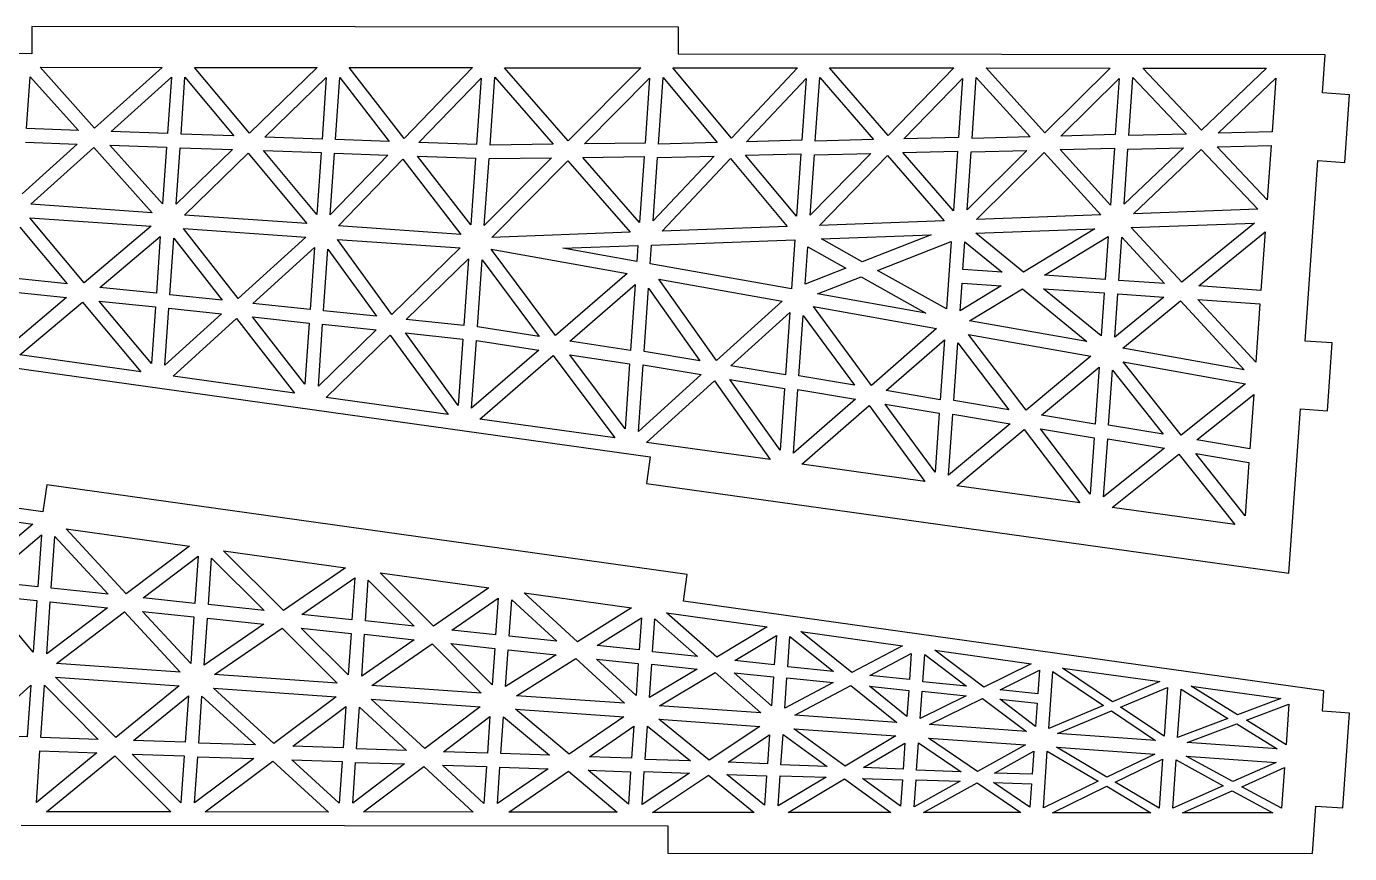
# Model space of a CAD drawing. Extents: x 287 to 1049, y 34 to 223.
# Drawn here: x 395.3 to 503.6, y 33.9 to 101.5 of the extents above; entities that cross this region are included whole.
import ezdxf

# ---------------------------------------------------------------- set-up
doc = ezdxf.new("R2010")
doc.units = 0
doc.header["$MEASUREMENT"] = 0
doc.layers.add('CYAN', color=4, linetype='CONTINUOUS')

msp = doc.modelspace()

# ---------------------------------------------------------------- linework, layer by layer
at = {"layer": 'CYAN'}
for p, q in [((448.66, 101.48), (395.76, 101.54)), ((395.76, 101.54), (395.76, 99.31)), ((448.66, 99.27), (448.66, 101.48)), ((395.76, 99.31), (342.86, 99.36)), ((501.57, 99.22), (448.66, 99.27)), ((501.35, 96.1), (501.57, 99.22)), ((395.33, 93.18), (395.63, 97.42)), ((395.63, 97.42), (399.57, 93.03)), ((400.9, 93.21), (396.43, 98.2)), ((396.43, 98.2), (406.42, 98.19)), ((406.42, 98.19), (400.9, 93.21)), ((413.56, 92.8), (409.07, 98.18)), ((409.07, 98.18), (419.11, 98.18)), ((419.11, 98.18), (413.56, 92.8)), ((421.72, 98.18), (431.81, 98.17)), ((426.21, 92.38), (421.72, 98.18)), ((431.81, 98.17), (426.21, 92.38)), ((439.65, 92.19), (434.43, 98.16)), ((434.43, 98.16), (445.58, 98.16)), ((445.58, 98.16), (439.65, 92.19)), ((452.99, 92.41), (448.2, 98.16)), ((448.2, 98.16), (458.4, 98.14)), ((458.4, 98.14), (452.99, 92.41)), ((465.81, 92.63), (461.02, 98.14)), ((461.02, 98.14), (471.19, 98.14)), ((471.19, 98.14), (465.81, 92.63)), ((478.63, 92.83), (473.84, 98.14)), ((473.84, 98.14), (483.99, 98.12)), ((483.99, 98.12), (478.63, 92.83)), ((491.46, 93.05), (486.66, 98.13)), ((486.66, 98.13), (496.78, 98.12)), ((496.78, 98.12), (491.46, 93.05)), ((402.25, 92.94), (407.18, 97.4)), ((407.18, 97.4), (406.86, 92.77)), ((407.97, 92.73), (408.29, 97.39)), ((408.29, 97.39), (412.29, 92.58)), ((414.83, 92.49), (419.85, 97.35)), ((419.85, 97.35), (419.5, 92.33)), ((420.61, 92.28), (420.96, 97.35)), ((420.96, 97.35), (425, 92.13)), ((427.43, 92.04), (432.51, 97.31)), ((432.51, 97.31), (432.13, 91.88)), ((433.25, 91.84), (433.63, 97.38)), ((433.63, 97.38), (438.42, 91.91)), ((440.98, 91.94), (446.3, 97.31)), ((446.3, 97.31), (445.93, 92)), ((447.04, 91.92), (447.42, 97.35)), ((447.42, 97.35), (451.83, 92.05)), ((454.23, 92.11), (459.11, 97.27)), ((459.11, 97.27), (458.75, 92.23)), ((459.86, 92.15), (460.23, 97.36)), ((460.23, 97.36), (464.63, 92.28)), ((467.09, 92.34), (471.91, 97.28)), ((471.91, 97.28), (471.58, 92.46)), ((472.69, 92.38), (473.03, 97.37)), ((473.03, 97.37), (477.43, 92.51)), ((479.95, 92.57), (484.72, 97.29)), ((484.72, 97.29), (484.4, 92.69)), ((485.51, 92.61), (485.84, 97.37)), ((485.84, 97.37), (490.23, 92.73)), ((492.82, 92.8), (497.53, 97.3)), ((497.53, 97.3), (497.23, 92.92)), ((503.57, 95.95), (501.35, 96.1)), ((503.18, 90.4), (503.57, 95.95)), ((399.57, 93.03), (395.33, 93.18)), ((395.25, 92.06), (399.46, 91.92)), ((406.86, 92.77), (402.25, 92.94)), ((412.29, 92.58), (407.97, 92.73)), ((419.5, 92.33), (414.83, 92.49)), ((425, 92.13), (420.61, 92.28)), ((432.13, 91.88), (427.43, 92.04)), ((451.83, 92.05), (447.04, 91.92)), ((458.75, 92.23), (454.23, 92.11)), ((464.63, 92.28), (459.86, 92.15)), ((471.58, 92.46), (467.09, 92.34)), ((477.43, 92.51), (472.69, 92.38)), ((484.4, 92.69), (479.95, 92.57)), ((490.23, 92.73), (485.51, 92.61)), ((497.23, 92.92), (492.82, 92.8)), ((399.46, 91.92), (394.96, 87.85)), ((395.68, 86.99), (400.82, 91.64)), ((400.82, 91.64), (405.61, 86.3)), ((406.46, 87.02), (402.14, 91.83)), ((402.14, 91.83), (406.78, 91.66)), ((406.78, 91.66), (406.46, 87.02)), ((407.57, 87), (407.89, 91.62)), ((412.18, 91.48), (407.57, 87)), ((407.89, 91.62), (412.18, 91.48)), ((408.26, 86.11), (413.47, 91.16)), ((413.47, 91.16), (418.25, 85.41)), ((419.07, 86.16), (414.72, 91.38)), ((414.72, 91.38), (419.42, 91.22)), ((419.42, 91.22), (419.07, 86.16)), ((420.18, 86.14), (420.53, 91.17)), ((424.89, 91.02), (420.18, 86.14)), ((420.53, 91.17), (424.89, 91.02)), ((427.32, 90.93), (432.06, 90.77)), ((431.68, 85.31), (427.32, 90.93)), ((438.42, 91.91), (433.25, 91.84)), ((445.93, 92), (440.98, 91.94)), ((451.59, 90.93), (446.6, 85.65)), ((446.96, 90.81), (451.59, 90.93)), ((454.16, 91.01), (458.67, 91.12)), ((458.32, 86.01), (454.16, 91.01)), ((458.67, 91.12), (458.32, 86.01)), ((464.39, 91.15), (459.44, 86.1)), ((459.44, 86.1), (459.78, 91.04)), ((459.78, 91.04), (464.39, 91.15)), ((460.19, 85.27), (465.77, 90.99)), ((465.77, 90.99), (470.39, 85.64)), ((467.02, 91.23), (471.5, 91.35)), ((471.16, 86.46), (467.02, 91.23)), ((471.5, 91.35), (471.16, 86.46)), ((477.17, 91.39), (472.28, 86.55)), ((472.28, 86.55), (472.61, 91.28)), ((472.61, 91.28), (477.17, 91.39)), ((473.04, 85.75), (478.59, 91.23)), ((478.59, 91.23), (483.22, 86.12)), ((479.88, 91.46), (484.33, 91.58)), ((484, 86.91), (479.88, 91.46)), ((484.33, 91.58), (484, 86.91)), ((489.97, 91.62), (485.12, 87)), ((485.12, 87), (485.43, 91.51)), ((485.43, 91.51), (489.97, 91.62)), ((485.9, 86.21), (491.42, 91.48)), ((491.42, 91.48), (496.05, 86.59)), ((492.74, 91.69), (497.15, 91.8)), ((496.84, 87.37), (492.74, 91.69)), ((497.15, 91.8), (496.84, 87.37)), ((420.84, 85.23), (426.11, 90.68)), ((426.11, 90.68), (430.87, 84.53)), ((432.06, 90.77), (431.68, 85.31)), ((438.28, 90.79), (432.78, 85.25)), ((432.78, 85.25), (433.17, 90.73)), ((433.17, 90.73), (438.28, 90.79)), ((433.4, 84.28), (439.6, 90.55)), ((439.6, 90.55), (444.71, 84.71)), ((440.83, 90.82), (445.85, 90.89)), ((445.47, 85.51), (440.83, 90.82)), ((445.85, 90.89), (445.47, 85.51)), ((446.6, 85.65), (446.96, 90.81)), ((447.33, 84.8), (452.93, 90.73)), ((452.93, 90.73), (457.56, 85.17)), ((499.93, 75.8), (500.96, 90.56)), ((500.96, 90.56), (503.18, 90.4)), ((405.61, 86.3), (395.68, 86.99)), ((400.05, 80.56), (395.6, 85.88)), ((395.6, 85.88), (405.53, 85.19)), ((418.25, 85.41), (408.26, 86.11)), ((470.39, 85.64), (460.19, 85.27)), ((483.22, 86.12), (473.04, 85.75)), ((496.05, 86.59), (485.9, 86.21)), ((394.77, 85.13), (398.66, 80.48)), ((405.53, 85.19), (400.05, 80.56)), ((412.64, 79.28), (408.18, 85)), ((408.18, 85), (418.17, 84.31)), ((430.87, 84.53), (420.84, 85.23)), ((444.71, 84.71), (433.4, 84.28)), ((457.56, 85.17), (447.33, 84.8)), ((460.36, 84.17), (469.34, 84.5)), ((469.34, 84.5), (463.7, 82.29)), ((472.98, 84.62), (482.72, 84.98)), ((476.89, 81.44), (472.98, 84.62)), ((482.72, 84.98), (476.89, 81.44)), ((485.71, 85.1), (495.79, 85.46)), ((489.85, 80.62), (485.71, 85.1)), ((495.79, 85.46), (489.85, 80.62)), ((491.24, 80.31), (496.66, 84.73)), ((496.66, 84.73), (496.32, 79.95)), ((401.33, 80.19), (406.27, 84.36)), ((406.27, 84.36), (405.95, 79.72)), ((407.05, 79.6), (407.37, 84.23)), ((407.37, 84.23), (411.32, 79.15)), ((418.17, 84.31), (412.64, 79.28)), ((413.85, 78.88), (418.88, 83.45)), ((418.88, 83.45), (418.52, 78.39)), ((425.22, 77.99), (420.76, 84.12)), ((420.76, 84.12), (430.79, 83.42)), ((430.79, 83.42), (425.22, 77.99)), ((439.2, 83.39), (445.34, 83.62)), ((445.25, 82.31), (439.2, 83.39)), ((445.34, 83.62), (445.25, 82.31)), ((446.35, 82.11), (446.46, 83.66)), ((446.46, 83.66), (458.18, 84.08)), ((458.18, 84.08), (457.9, 80.07)), ((459.04, 80.47), (459.26, 83.52)), ((459.26, 83.52), (462.36, 81.77)), ((463.7, 82.29), (460.36, 84.17)), ((464.96, 81.59), (470.98, 83.94)), ((470.98, 83.94), (470.6, 78.43)), ((471.94, 81.66), (472.09, 83.92)), ((472.09, 83.92), (475.14, 81.44)), ((478.61, 81.19), (483.82, 84.35)), ((483.82, 84.35), (483.57, 80.85)), ((484.68, 80.77), (484.93, 84.3)), ((484.93, 84.3), (488.44, 80.51)), ((419.63, 78.29), (419.98, 83.32)), ((419.98, 83.32), (423.97, 77.83)), ((426.39, 77.58), (431.48, 82.54)), ((431.48, 82.54), (431.1, 77.08)), ((432.21, 76.96), (432.59, 82.45)), ((432.59, 82.45), (437.26, 76.19)), ((438.6, 76.25), (433.33, 83.31)), ((433.33, 83.31), (444.47, 81.32)), ((444.47, 81.32), (438.6, 76.25)), ((457.9, 80.07), (446.35, 82.11)), ((462.36, 81.77), (459.04, 80.47)), ((470.6, 78.43), (464.96, 81.59)), ((475.14, 81.44), (471.94, 81.66)), ((483.57, 80.85), (478.61, 81.19)), ((398.66, 80.48), (394.47, 80.92)), ((405.95, 79.72), (401.33, 80.19)), ((439.78, 75.81), (445.12, 80.42)), ((445.12, 80.42), (444.74, 75.04)), ((445.85, 74.96), (446.21, 80.13)), ((446.21, 80.13), (450.42, 74.2)), ((447.06, 80.87), (457.14, 79.07)), ((451.77, 74.21), (447.06, 80.87)), ((460.05, 79.68), (463.61, 81.07)), ((463.61, 81.07), (468.89, 78.1)), ((471.7, 78.29), (471.86, 80.55)), ((475.06, 80.33), (471.7, 78.29)), ((471.86, 80.55), (475.06, 80.33)), ((488.44, 80.51), (484.68, 80.77)), ((496.32, 79.95), (491.24, 80.31)), ((398.61, 79.37), (394.1, 75.56)), ((394.4, 79.8), (398.61, 79.37)), ((401.28, 79.08), (405.87, 78.61)), ((405.54, 73.98), (401.28, 79.08)), ((411.32, 79.15), (407.05, 79.6)), ((457.14, 79.07), (451.77, 74.21)), ((468.89, 78.1), (460.05, 79.68)), ((472.48, 77.47), (476.8, 80.08)), ((476.8, 80.08), (482.08, 75.76)), ((483.25, 76.23), (478.54, 80.08)), ((478.54, 80.08), (483.5, 79.74)), ((483.5, 79.74), (483.25, 76.23)), ((484.36, 76.13), (484.61, 79.66)), ((488.36, 79.4), (484.36, 76.13)), ((484.61, 79.66), (488.36, 79.4)), ((485.02, 75.23), (489.74, 79.09)), ((489.74, 79.09), (494.95, 73.46)), ((495.91, 74.07), (491.16, 79.2)), ((491.16, 79.2), (496.24, 78.85)), ((394.79, 74.68), (399.91, 79)), ((399.91, 79), (404.68, 73.3)), ((405.87, 78.61), (405.54, 73.98)), ((406.65, 73.83), (406.97, 78.49)), ((411.27, 78.04), (406.65, 73.83)), ((406.97, 78.49), (411.27, 78.04)), ((418.52, 78.39), (413.85, 78.88)), ((423.97, 77.83), (419.63, 78.29)), ((452.95, 73.77), (457.77, 78.14)), ((457.77, 78.14), (457.41, 73.03)), ((464.45, 72.17), (459.72, 78.62)), ((459.72, 78.62), (469.77, 76.83)), ((496.24, 78.85), (495.91, 74.07)), ((407.31, 72.94), (412.5, 77.64)), ((412.5, 77.64), (417.25, 71.55)), ((418.09, 72.27), (413.8, 77.78)), ((413.8, 77.78), (418.44, 77.28)), ((418.44, 77.28), (418.09, 72.27)), ((419.2, 72.11), (419.55, 77.18)), ((419.55, 77.18), (423.92, 76.72)), ((431.1, 77.08), (426.39, 77.58)), ((437.26, 76.19), (432.21, 76.96)), ((458.52, 72.95), (458.86, 77.9)), ((458.86, 77.9), (463.06, 72.2)), ((482.08, 75.76), (472.48, 77.47)), ((423.92, 76.72), (419.2, 72.11)), ((419.83, 71.19), (425.09, 76.3)), ((425.09, 76.3), (429.83, 69.79)), ((430.64, 70.54), (426.34, 76.47)), ((426.34, 76.47), (431.02, 75.97)), ((431.02, 75.97), (430.64, 70.54)), ((431.74, 70.31), (432.13, 75.85)), ((432.13, 75.85), (437.24, 75.06)), ((444.74, 75.04), (439.78, 75.81)), ((469.77, 76.83), (464.45, 72.17)), ((465.66, 71.75), (470.42, 75.9)), ((470.42, 75.9), (470.08, 71.01)), ((477.12, 70.15), (472.39, 76.35)), ((472.39, 76.35), (482.41, 74.56)), ((502.15, 75.65), (499.93, 75.8)), ((437.24, 75.06), (431.74, 70.31)), ((450.42, 74.2), (445.85, 74.96)), ((471.19, 70.94), (471.52, 75.66)), ((471.52, 75.66), (475.69, 70.19)), ((494.95, 73.46), (485.02, 75.23)), ((501.76, 70.11), (502.15, 75.65)), ((393.97, 73.68), (446.36, 66.35)), ((404.68, 73.3), (394.79, 74.68)), ((432.42, 69.43), (438.42, 74.62)), ((438.42, 74.62), (443.46, 67.88)), ((444.29, 68.63), (439.77, 74.68)), ((439.77, 74.68), (444.66, 73.93)), ((444.66, 73.93), (444.29, 68.63)), ((445.39, 68.42), (445.77, 73.85)), ((445.77, 73.85), (450.51, 73.06)), ((457.41, 73.03), (452.95, 73.77)), ((482.41, 74.56), (477.12, 70.15)), ((478.36, 69.74), (483.07, 73.67)), ((483.07, 73.67), (482.75, 69)), ((489.78, 68.12), (485.05, 74.1)), ((485.05, 74.1), (495.05, 72.32)), ((417.25, 71.55), (407.31, 72.94)), ((450.51, 73.06), (445.39, 68.42)), ((446.05, 67.51), (451.6, 72.54)), ((451.6, 72.54), (456.16, 66.11)), ((452.87, 72.66), (457.33, 71.92)), ((456.98, 66.88), (452.87, 72.66)), ((463.06, 72.2), (458.52, 72.95)), ((483.85, 68.92), (484.17, 73.43)), ((484.17, 73.43), (488.33, 68.18)), ((457.33, 71.92), (456.98, 66.88)), ((458.08, 66.63), (458.44, 71.84)), ((458.44, 71.84), (463.15, 71.05)), ((470.08, 71.01), (465.66, 71.75)), ((495.05, 72.32), (489.78, 68.12)), ((429.83, 69.79), (419.83, 71.19)), ((463.15, 71.05), (458.08, 66.63)), ((458.75, 65.75), (464.27, 70.54)), ((464.27, 70.54), (468.83, 64.33)), ((465.57, 70.65), (470, 69.91)), ((469.66, 65.08), (465.57, 70.65)), ((475.69, 70.19), (471.19, 70.94)), ((491.07, 67.72), (495.73, 71.43)), ((495.73, 71.43), (495.41, 67)), ((443.46, 67.88), (432.42, 69.43)), ((470, 69.91), (469.66, 65.08)), ((470.76, 64.84), (471.11, 69.83)), ((471.11, 69.83), (475.79, 69.04)), ((482.75, 69), (478.36, 69.74)), ((498.6, 56.81), (499.54, 70.26)), ((499.54, 70.26), (501.76, 70.11)), ((396.67, 61.83), (344.28, 69.16)), ((475.79, 69.04), (470.76, 64.84)), ((471.45, 63.97), (476.94, 68.56)), ((476.94, 68.56), (481.5, 62.57)), ((478.28, 68.63), (482.67, 67.89)), ((482.35, 63.29), (478.28, 68.63)), ((488.33, 68.18), (483.85, 68.92)), ((456.16, 66.11), (446.05, 67.51)), ((482.67, 67.89), (482.35, 63.29)), ((483.44, 63.06), (483.78, 67.81)), ((483.78, 67.81), (488.43, 67.04)), ((495.41, 67), (491.07, 67.72)), ((446.36, 66.35), (446.06, 64.16)), ((488.43, 67.04), (483.44, 63.06)), ((484.15, 62.19), (489.61, 66.56)), ((489.61, 66.56), (494.17, 60.79)), ((495.03, 61.5), (490.99, 66.61)), ((490.99, 66.61), (495.34, 65.88)), ((468.83, 64.33), (458.75, 65.75)), ((495.34, 65.88), (495.03, 61.5)), ((396.98, 64.04), (396.67, 61.83)), ((449.38, 56.71), (396.98, 64.04)), ((446.06, 64.16), (498.6, 56.81)), ((481.5, 62.57), (471.45, 63.97)), ((385.97, 62.2), (395.85, 60.83)), ((494.17, 60.79), (484.15, 62.19)), ((395.85, 60.83), (390.73, 56.51)), ((392.03, 56.14), (396.54, 59.95)), ((396.54, 59.95), (396.25, 55.71)), ((397.35, 55.59), (397.65, 59.81)), ((397.65, 59.81), (402, 55.1)), ((403.47, 55.13), (398.57, 60.44)), ((398.57, 60.44), (408.65, 59.04)), ((408.65, 59.04), (403.47, 55.13)), ((411.43, 58.65), (421.43, 57.26)), ((416.35, 53.76), (411.43, 58.65)), ((404.87, 54.8), (409.37, 58.2)), ((409.37, 58.2), (409.1, 54.35)), ((410.21, 54.26), (410.47, 58.04)), ((410.47, 58.04), (414.77, 53.77)), ((421.43, 57.26), (416.35, 53.76)), ((417.85, 53.44), (422.19, 56.43)), ((422.19, 56.43), (421.95, 53)), ((424.26, 56.85), (433.15, 55.62)), ((428.63, 52.48), (424.26, 56.85)), ((449.07, 54.52), (449.38, 56.71)), ((396.25, 55.71), (392.03, 56.14)), ((402, 55.1), (397.35, 55.59)), ((423.06, 52.93), (423.29, 56.25)), ((423.29, 56.25), (427.04, 52.49)), ((433.15, 55.62), (428.63, 52.48)), ((440.4, 51.21), (436.03, 55.21)), ((436.03, 55.21), (444.83, 53.98)), ((395.87, 50.37), (391.98, 55.03)), ((391.98, 55.03), (396.17, 54.58)), ((396.17, 54.58), (395.87, 50.37)), ((396.98, 50.23), (397.27, 54.48)), ((397.27, 54.48), (401.95, 53.98)), ((409.1, 54.35), (404.87, 54.8)), ((414.77, 53.77), (410.21, 54.26)), ((430.12, 52.17), (433.91, 54.78)), ((433.91, 54.78), (433.7, 51.78)), ((434.81, 51.66), (435.02, 54.64)), ((435.02, 54.64), (438.72, 51.25)), ((501.46, 47.19), (449.07, 54.52)), ((401.95, 53.98), (396.98, 50.23)), ((397.77, 49.43), (403.34, 53.65)), ((403.34, 53.65), (407.9, 48.72)), ((408.76, 49.43), (404.82, 53.69)), ((404.82, 53.69), (409.02, 53.24)), ((409.02, 53.24), (408.76, 49.43)), ((409.86, 49.3), (410.13, 53.15)), ((410.13, 53.15), (414.75, 52.66)), ((421.95, 53), (417.85, 53.44)), ((444.83, 53.98), (440.4, 51.21)), ((442, 50.91), (445.64, 53.18)), ((445.64, 53.18), (445.45, 50.55)), ((446.55, 50.38), (446.74, 53.08)), ((446.74, 53.08), (450.23, 50)), ((451.79, 49.94), (447.68, 53.58)), ((447.68, 53.58), (455.93, 52.44)), ((414.75, 52.66), (409.86, 49.3)), ((410.7, 48.53), (416.23, 52.32)), ((416.23, 52.32), (420.74, 47.83)), ((417.79, 52.33), (421.88, 51.89)), ((421.64, 48.5), (417.79, 52.33)), ((427.04, 52.49), (423.06, 52.93)), ((433.7, 51.78), (430.12, 52.17)), ((455.93, 52.44), (451.79, 49.94)), ((458.67, 52.05), (467, 50.88)), ((462.86, 48.69), (458.67, 52.05)), ((421.88, 51.89), (421.64, 48.5)), ((422.75, 48.4), (422.98, 51.82)), ((427.05, 51.38), (422.75, 48.4)), ((422.98, 51.82), (427.05, 51.38)), ((423.58, 47.63), (428.5, 51.03)), ((428.5, 51.03), (432.52, 47)), ((430.05, 51.06), (433.63, 50.67)), ((433.42, 47.68), (430.05, 51.06)), ((438.72, 51.25), (434.81, 51.66)), ((445.45, 50.55), (442, 50.91)), ((453.27, 49.67), (456.67, 51.72)), ((456.67, 51.72), (456.5, 49.33)), ((457.61, 49.16), (457.78, 51.63)), ((457.78, 51.63), (461.35, 48.77)), ((467, 50.88), (462.86, 48.69)), ((433.63, 50.67), (433.42, 47.68)), ((434.52, 47.54), (434.73, 50.55)), ((438.67, 50.14), (434.52, 47.54)), ((434.73, 50.55), (438.67, 50.14)), ((435.42, 46.8), (440.26, 49.83)), ((440.26, 49.83), (444.25, 46.18)), ((445.19, 46.83), (441.95, 49.8)), ((441.95, 49.8), (445.37, 49.43)), ((450.23, 50), (446.55, 50.38)), ((464.31, 48.45), (467.71, 50.26)), ((467.71, 50.26), (467.56, 48.12)), ((468.66, 47.94), (468.81, 50.16)), ((468.81, 50.16), (472.24, 47.57)), ((469.63, 50.52), (477.53, 49.41)), ((473.64, 47.5), (469.63, 50.52)), ((407.9, 48.72), (397.77, 49.43)), ((445.37, 49.43), (445.19, 46.83)), ((446.29, 46.65), (446.48, 49.38)), ((450.19, 48.98), (446.29, 46.65)), ((446.48, 49.38), (450.19, 48.98)), ((447.12, 45.98), (451.67, 48.71)), ((451.67, 48.71), (455.41, 45.4)), ((456.5, 49.33), (453.27, 49.67)), ((461.35, 48.77), (457.61, 49.16)), ((477.53, 49.41), (473.64, 47.5)), ((474.98, 47.29), (478.19, 48.88)), ((478.19, 48.88), (478.06, 46.96)), ((478.97, 44.13), (479.3, 48.78)), ((479.3, 48.78), (483.43, 46)), ((480.08, 49.06), (488.05, 47.95)), ((484.18, 46.31), (480.08, 49.06)), ((391.18, 43.59), (395.68, 47.66)), ((395.68, 47.66), (395.39, 43.44)), ((396.5, 43.39), (396.8, 47.65)), ((396.8, 47.65), (401.19, 43.23)), ((402.62, 43.37), (397.69, 48.32)), ((397.69, 48.32), (407.82, 47.61)), ((420.74, 47.83), (410.7, 48.53)), ((456.27, 45.97), (453.23, 48.67)), ((453.23, 48.67), (456.43, 48.34)), ((456.43, 48.34), (456.27, 45.97)), ((457.37, 45.79), (457.54, 48.27)), ((461.32, 47.88), (457.37, 45.79)), ((457.54, 48.27), (461.32, 47.88)), ((458.18, 45.21), (462.76, 47.64)), ((462.76, 47.64), (466.53, 44.62)), ((467.56, 48.12), (464.31, 48.45)), ((472.24, 47.57), (468.66, 47.94)), ((488.05, 47.95), (484.18, 46.31)), ((407.82, 47.61), (402.62, 43.37)), ((404.08, 43.13), (408.57, 46.8)), ((408.57, 46.8), (408.31, 42.99)), ((409.41, 42.92), (409.68, 46.77)), ((409.68, 46.77), (414.05, 42.77)), ((410.62, 47.42), (420.67, 46.72)), ((415.57, 42.9), (410.62, 47.42)), ((420.67, 46.72), (415.57, 42.9)), ((432.52, 47), (423.58, 47.63)), ((444.25, 46.18), (435.42, 46.8)), ((464.28, 47.57), (467.5, 47.23)), ((467.35, 45.11), (464.28, 47.57)), ((467.5, 47.23), (467.35, 45.11)), ((468.45, 44.93), (468.61, 47.17)), ((472.21, 46.79), (468.45, 44.93)), ((468.61, 47.17), (472.21, 46.79)), ((469.19, 44.44), (473.55, 46.58)), ((473.55, 46.58), (477.13, 43.88)), ((478.06, 46.96), (474.98, 47.29)), ((484.83, 45.86), (488.68, 47.47)), ((488.68, 47.47), (488.4, 43.48)), ((489.5, 43.38), (489.78, 47.33)), ((489.78, 47.33), (493.62, 44.94)), ((490.62, 47.59), (497.94, 46.56)), ((494.41, 45.24), (490.62, 47.59)), ((497.94, 46.56), (494.41, 45.24)), ((501.35, 45.53), (501.46, 47.19)), ((417.11, 42.66), (421.46, 45.92)), ((421.46, 45.92), (421.22, 42.53)), ((422.33, 42.45), (422.57, 45.87)), ((422.57, 45.87), (426.41, 42.32)), ((427.9, 42.47), (423.51, 46.52)), ((423.51, 46.52), (432.44, 45.89)), ((432.44, 45.89), (427.9, 42.47)), ((435.34, 45.69), (444.18, 45.07)), ((439.72, 42.02), (435.34, 45.69)), ((455.41, 45.4), (447.12, 45.98)), ((474.95, 46.51), (478, 46.19)), ((477.87, 44.29), (474.95, 46.51)), ((478, 46.19), (477.87, 44.29)), ((483.43, 46), (478.97, 44.13)), ((479.68, 43.7), (484.1, 45.55)), ((484.1, 45.55), (487.7, 43.14)), ((488.4, 43.48), (484.83, 45.86)), ((495.13, 44.8), (498.6, 46.1)), ((498.6, 46.1), (498.37, 42.77)), ((503.57, 45.38), (501.35, 45.53)), ((429.43, 42.22), (433.24, 45.1)), ((433.24, 45.1), (433.03, 42.11)), ((434.14, 42.07), (434.35, 45.08)), ((434.35, 45.08), (438.1, 41.93)), ((444.18, 45.07), (439.72, 42.02)), ((451.17, 41.53), (447.05, 44.87)), ((447.05, 44.87), (455.33, 44.29)), ((466.53, 44.62), (458.18, 45.21)), ((477.13, 43.88), (469.19, 44.44)), ((493.62, 44.94), (489.5, 43.38)), ((490.28, 42.96), (494.34, 44.49)), ((494.34, 44.49), (497.64, 42.45)), ((498.37, 42.77), (495.13, 44.8)), ((503.02, 37.62), (503.57, 45.38)), ((395.39, 43.44), (391.18, 43.59)), ((401.19, 43.23), (396.5, 43.39)), ((441.39, 41.81), (445.01, 44.3)), ((445.01, 44.3), (444.83, 41.7)), ((445.94, 41.59), (446.13, 44.32)), ((446.13, 44.32), (449.66, 41.47)), ((455.33, 44.29), (451.17, 41.53)), ((452.72, 41.36), (456.1, 43.61)), ((456.1, 43.61), (455.94, 41.24)), ((457.05, 41.15), (457.22, 43.63)), ((457.22, 43.63), (460.84, 41.01)), ((458.1, 44.1), (466.46, 43.51)), ((462.3, 41.05), (458.1, 44.1)), ((466.46, 43.51), (462.3, 41.05)), ((473.13, 40.6), (469.12, 43.33)), ((469.12, 43.33), (477.06, 42.77)), ((487.7, 43.14), (479.68, 43.7)), ((396.13, 38.06), (396.42, 42.29)), ((396.42, 42.29), (401.09, 42.13)), ((408.31, 42.99), (404.08, 43.13)), ((414.05, 42.77), (409.41, 42.92)), ((421.22, 42.53), (417.11, 42.66)), ((426.41, 42.32), (422.33, 42.45)), ((433.03, 42.11), (429.43, 42.22)), ((463.81, 40.92), (467.19, 42.92)), ((467.19, 42.92), (467.05, 40.8)), ((468.15, 40.71), (468.31, 42.94)), ((468.31, 42.94), (471.78, 40.58)), ((477.06, 42.77), (473.13, 40.6)), ((474.53, 40.47), (477.73, 42.27)), ((477.73, 42.27), (477.6, 40.37)), ((478.52, 37.62), (478.84, 42.27)), ((478.84, 42.27), (483, 39.8)), ((483.72, 40.15), (479.6, 42.6)), ((479.6, 42.6), (487.63, 42.03)), ((497.64, 42.45), (490.28, 42.96)), ((401.09, 42.13), (396.13, 38.06)), ((396.95, 37.31), (402.55, 41.89)), ((402.55, 41.89), (407.13, 37.29)), ((403.98, 42.02), (408.23, 41.88)), ((407.96, 38.03), (403.98, 42.02)), ((408.23, 41.88), (407.96, 38.03)), ((409.07, 38.03), (409.34, 41.81)), ((413.92, 41.66), (409.07, 38.03)), ((409.34, 41.81), (413.92, 41.66)), ((409.94, 37.29), (415.49, 41.45)), ((415.49, 41.45), (420.03, 37.28)), ((420.91, 38), (417.02, 41.56)), ((417.02, 41.56), (421.14, 41.42)), ((421.14, 41.42), (420.91, 38)), ((422.02, 38.02), (422.25, 41.34)), ((426.25, 41.22), (422.02, 38.02)), ((422.25, 41.34), (426.25, 41.22)), ((438.1, 41.93), (434.14, 42.07)), ((444.83, 41.7), (441.39, 41.81)), ((449.66, 41.47), (445.94, 41.59)), ((455.94, 41.24), (452.72, 41.36)), ((460.84, 41.01), (457.05, 41.15)), ((487.63, 42.03), (483.72, 40.15)), ((484.4, 39.74), (488.26, 41.6)), ((488.26, 41.6), (487.99, 37.61)), ((489.1, 37.6), (489.38, 41.55)), ((489.38, 41.55), (493.24, 39.43)), ((490.2, 41.85), (497.56, 41.34)), ((494.01, 39.78), (490.2, 41.85)), ((497.56, 41.34), (494.01, 39.78)), ((422.89, 37.29), (427.83, 41.01)), ((427.83, 41.01), (431.87, 37.27)), ((432.74, 37.99), (429.35, 41.11)), ((429.35, 41.11), (432.95, 41)), ((432.95, 41), (432.74, 37.99)), ((433.85, 37.98), (434.06, 40.96)), ((437.99, 40.83), (433.85, 37.98)), ((434.06, 40.96), (437.99, 40.83)), ((434.78, 37.28), (439.66, 40.63)), ((439.66, 40.63), (443.66, 37.27)), ((441.28, 40.71), (444.75, 40.58)), ((444.57, 37.94), (441.28, 40.71)), ((444.75, 40.58), (444.57, 37.94)), ((445.68, 37.89), (445.87, 40.6)), ((449.56, 40.46), (445.68, 37.89)), ((445.87, 40.6), (449.56, 40.46)), ((446.54, 37.26), (451.11, 40.3)), ((451.11, 40.3), (454.87, 37.25)), ((452.62, 40.36), (455.87, 40.25)), ((455.7, 37.86), (452.62, 40.36)), ((455.87, 40.25), (455.7, 37.86)), ((456.81, 37.8), (456.98, 40.26)), ((460.75, 40.13), (456.81, 37.8)), ((456.98, 40.26), (460.75, 40.13)), ((467.05, 40.8), (463.81, 40.92)), ((471.78, 40.58), (468.15, 40.71)), ((477.6, 40.37), (474.53, 40.47)), ((494.75, 39.36), (498.24, 40.92)), ((498.24, 40.92), (498.01, 37.59)), ((457.64, 37.25), (462.26, 39.99)), ((462.26, 39.99), (466.05, 37.25)), ((466.83, 37.77), (463.72, 40.03)), ((463.72, 40.03), (466.98, 39.91)), ((466.98, 39.91), (466.83, 37.77)), ((467.94, 37.72), (468.1, 39.93)), ((471.7, 39.81), (467.94, 37.72)), ((468.1, 39.93), (471.7, 39.81)), ((468.71, 37.25), (473.09, 39.68)), ((473.09, 39.68), (476.68, 37.24)), ((477.41, 37.68), (474.45, 39.7)), ((474.45, 39.7), (477.54, 39.59)), ((477.54, 39.59), (477.41, 37.68)), ((483, 39.8), (478.52, 37.62)), ((479.26, 37.23), (483.7, 39.39)), ((483.7, 39.39), (487.3, 37.23)), ((487.99, 37.61), (484.4, 39.74)), ((493.24, 39.43), (489.1, 37.6)), ((489.89, 37.23), (493.97, 39.03)), ((493.97, 39.03), (497.29, 37.22)), ((498.01, 37.59), (494.75, 39.36)), ((407.13, 37.29), (396.95, 37.31)), ((420.03, 37.28), (409.94, 37.29)), ((431.87, 37.27), (422.89, 37.29)), ((443.66, 37.27), (434.78, 37.28)), ((454.87, 37.25), (446.54, 37.26)), ((466.05, 37.25), (457.64, 37.25)), ((476.68, 37.24), (468.71, 37.25)), ((487.3, 37.23), (479.26, 37.23)), ((497.29, 37.22), (489.89, 37.23)), ((500.53, 33.89), (500.81, 37.77)), ((500.81, 37.77), (503.02, 37.62)), ((394.88, 36.2), (447.79, 36.15)), ((447.79, 36.15), (447.78, 33.93)), ((447.78, 33.93), (500.53, 33.89))]:
    msp.add_line(p, q, dxfattribs=at)

doc.saveas('drawing.dxf')
